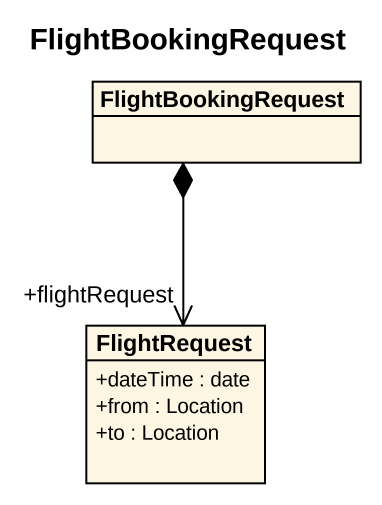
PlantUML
@startuml
title FlightBookingRequest
hide circle
hide empty members
skinparam classAttributeIconSize 0
class FlightBookingRequest
class FlightRequest {
  +dateTime : date
  +from : Location
  +to : Location
}
FlightBookingRequest *--> "+flightRequest" FlightRequest
@enduml
